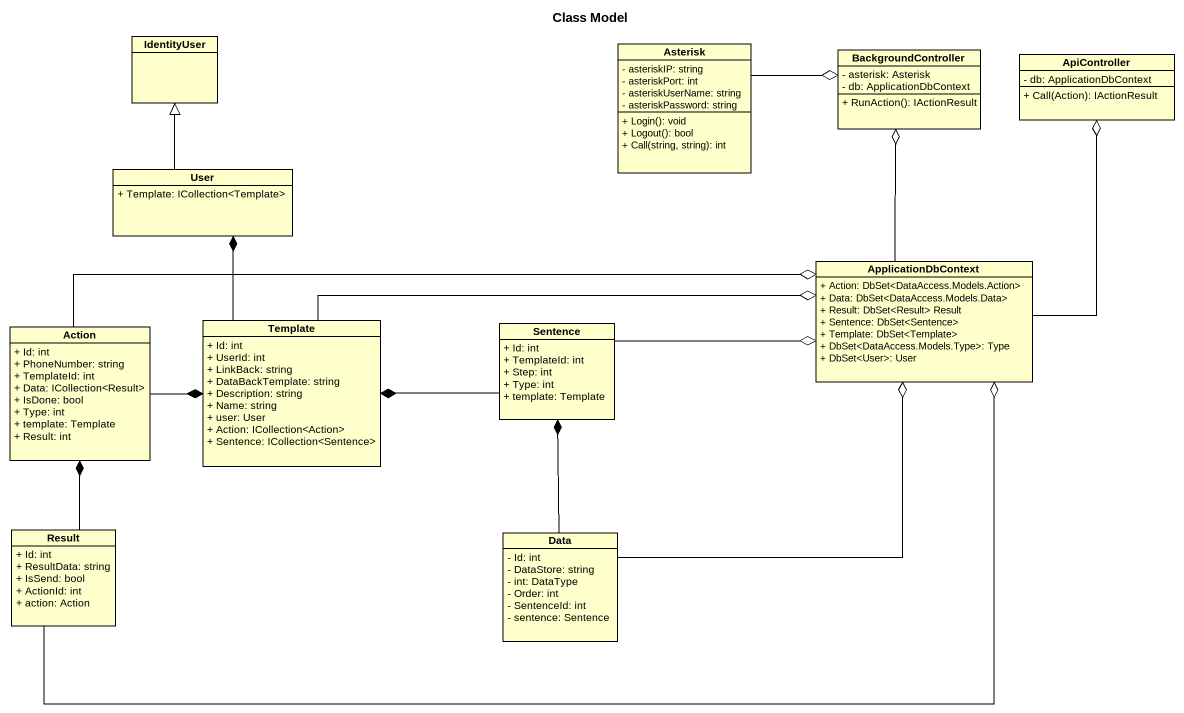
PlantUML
@startuml
title Class Model
hide circle
hide empty members
skinparam classAttributeIconSize 0
class IdentityUser
class Asterisk {
  - asteriskIP: string
  - asteriskPort: int
  - asteriskUserName: string
  - asteriskPassword: string
  + Login(): void
  + Logout(): bool
  + Call(string, string): int
}
class BackgroundController {
  - asterisk: Asterisk
  - db: ApplicationDbContext
  + RunAction(): IActionResult
}
class ApiController {
  - db: ApplicationDbContext
  + Call(Action): IActionResult
}
class User {
  + Template: ICollection<Template>
}
class ApplicationDbContext {
  + Action: DbSet<DataAccess.Models.Action>
  + Data: DbSet<DataAccess.Models.Data>
  + Result: DbSet<Result> Result
  + Sentence: DbSet<Sentence>
  + Template: DbSet<Template>
  + DbSet<DataAccess.Models.Type>: Type
  + DbSet<User>: User
}
class "Action" as Action_ {
  + Id: int
  + PhoneNumber: string
  + TemplateId: int
  + Data: ICollection<Result>
  + IsDone: bool
  + Type: int
  + template: Template
  + Result: int
}
class Template {
  + Id: int
  + UserId: int
  + LinkBack: string
  + DataBackTemplate: string
  + Description: string
  + Name: string
  + user: User
  + Action: ICollection<Action>
  + Sentence: ICollection<Sentence>
}
class Sentence {
  + Id: int
  + TemplateId: int
  + Step: int
  + Type: int
  + template: Template
}
class Result {
  + Id: int
  + ResultData: string
  + IsSend: bool
  + ActionId: int
  + action: Action
}
class Data {
  - Id: int
  - DataStore: string
  - int: DataType
  - Order: int
  - SentenceId: int
  - sentence: Sentence
}
Asterisk -right-o BackgroundController
User -up-|> IdentityUser
ApplicationDbContext -up-o BackgroundController
ApplicationDbContext -up-o ApiController
Action_ -right-o ApplicationDbContext
Action_ -right-* Template
Template -up-* User
Template -right-o ApplicationDbContext
Sentence -right-o ApplicationDbContext
Sentence -left-* Template
Result -right-o ApplicationDbContext
Result -up-* Action_
Data -up-o ApplicationDbContext
Data -up-* Sentence
@enduml
